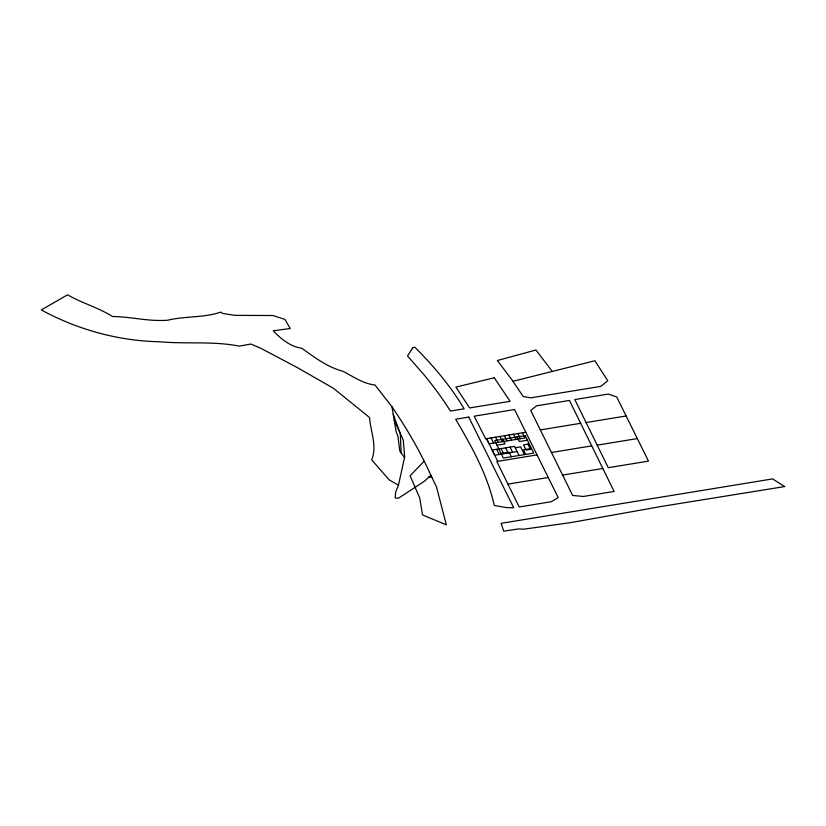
<?xml version="1.0" encoding="UTF-8"?>
<svg xmlns="http://www.w3.org/2000/svg" width="826" height="826" viewBox="0 0 826 826"><rect width="100%" height="100%" fill="white"/><g stroke="black" fill="none" stroke-linecap="round" stroke-linejoin="round"><path stroke-width="1.24" d="M398.473 485.192L404.668 456.964L403.284 440.051L394.239 420.341L391.937 406.681L374.994 384.988C363.337 383.832 353.291 376.615 343.11 371.339C327.364 367.178 314.737 357.451 301.707 348.211C290.545 346.806 280.788 338.784 273.23 330.782L290.215 328.521L284.939 319.404L272.952 315.511L234.976 315.377L222.71 313.446L220.81 312.114C203.785 317.938 185.416 315.966 167.885 320.189C149.31 321.789 131.004 316.688 112.522 316.513C98.304 307.509 82.022 303.225 67.587 294.81L41.3 309.946C77.468 329.605 118.108 340.88 159.304 341.747C186.015 344.205 212.798 340.911 239.344 346.115L250.825 344.029L260.675 348.221L297.112 367.467L333.518 388.334L369.583 417.574C370.482 431.389 377.41 446.319 371.669 459.855L389.201 479.885L398.473 485.192L395.633 492.162L395.189 497.975L398.462 498.223L424.068 481.465L430.955 475.404C420.124 451.316 406.815 428.498 391.937 406.681M424.058 461.269L410.119 475.786L419.691 497.913L422.551 514.939L446.339 524.82L436.479 486.917L430.955 475.404M512.987 381.302L594.875 360.755L607.781 380.714L600.894 386.351L530.891 397.822L523.292 396.635L512.275 380.29L497.376 360.508L535.929 350.017L552.295 371.442M525.79 432.235L485.678 438.802L474.207 416.19L514.546 409.52L558.211 497.603L551.19 501.733L519.172 506.978L496.818 461.486L537.034 454.899M540.338 429.912L572.655 495.435L583.362 496.478L614.11 491.449L569.444 400.445L536.59 405.824L530.715 410.419L540.338 429.912L580.668 423.304M586.099 422.54L626.139 415.974M496.973 445.193L505.027 443.882L502.766 439.277M527.411 440.206L519.358 441.528L517.097 436.923M515.228 447.744L520.607 446.866L524.417 454.62M501.041 453.474L509.095 452.152L511.356 456.757M531.479 448.487L523.426 449.798L525.687 454.414M517.097 451.533L494.702 455.209L492.162 450.036L514.557 446.37L519.048 455.498M551.479 452.483L591.746 445.885M597.198 445.152L637.321 438.575L648.482 461.115L608.266 467.702L574.813 399.567L608.287 394.074L616.712 396.955L637.321 438.575M507.959 484.119L548.237 477.511M562.609 475.084L602.835 468.497M428.787 476.87L431.884 477.325M404.482 457.552L399.805 451.058L397.895 436.045L396.201 432.008L394.239 420.341M522.393 432.793L524.933 437.956L489.116 443.83L486.576 438.658L497.717 461.342M517.923 433.526L520.463 438.699M513.442 434.259L515.982 439.432M508.961 434.992L511.5 440.165M504.49 435.725L507.03 440.898M510.076 447.103L512.616 452.266M500.009 436.458L502.549 441.631M505.595 447.837L508.135 452.999M495.528 437.191L498.068 442.364M501.124 448.57L503.664 453.732M491.057 437.925L493.597 443.097M496.643 449.303L499.183 454.465M393.228 414.311L400.321 433.598L401.147 452.916M412.845 347.736L407.486 355.923L423.759 374.498A733.839 423.676 0 0 1 446.216 404.575L450.48 411.049L464.15 408.818C450.624 386.072 433.392 365.804 414.755 347.116L412.845 347.736M494.268 377.761L455.89 387.115L469.612 407.93L510.086 401.312L494.268 377.761M784.7 486.555L662.07 506.338L570.683 522.61L523.829 529.198L518.429 528.929L503.726 531.19L501.114 523.333L772.578 478.915L784.7 486.555M468.755 417.089L455.653 419.247C471.656 446.391 487.33 474.382 494.247 505.419L506.555 507.629L513.71 507.742L468.755 417.089M525.15 435.601L494.712 440.588L503.302 458.079L533.741 453.092L525.15 435.601M527.99 444.161L523.508 444.894L526.048 450.067L530.529 449.334L527.99 444.161"/></g></svg>
